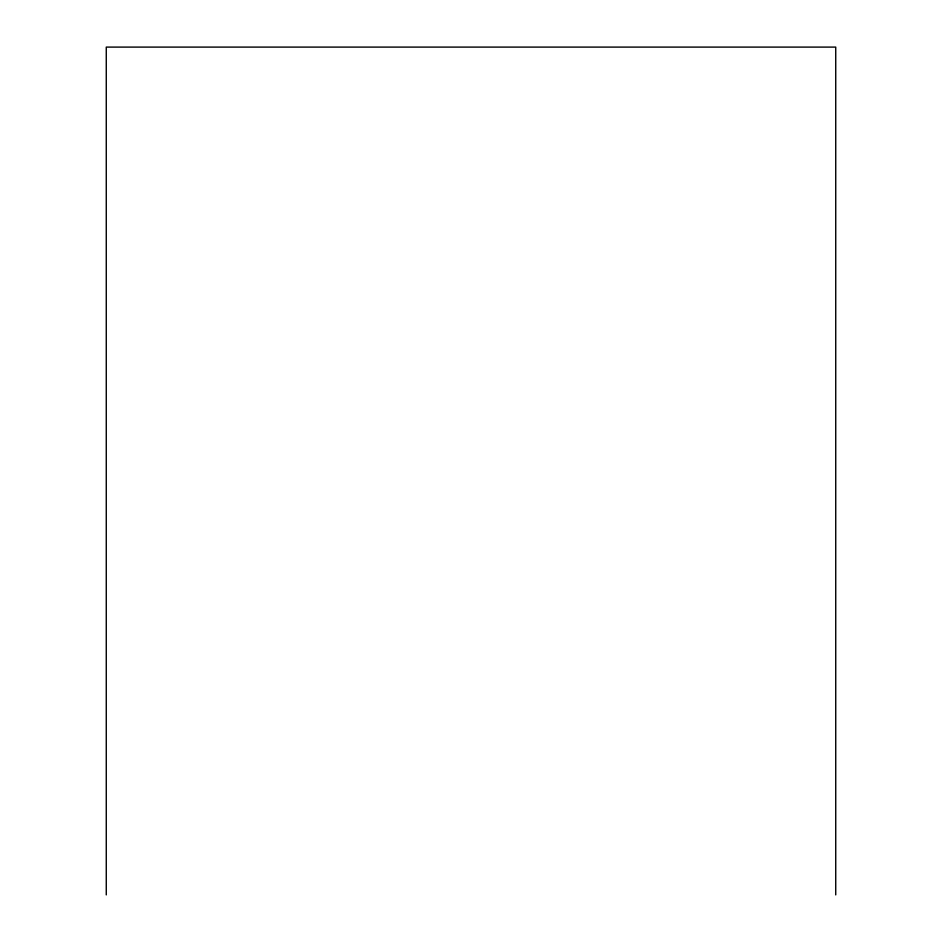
<?xml version="1.0" encoding="UTF-8"?>
<svg xmlns="http://www.w3.org/2000/svg" width="942" height="942" viewBox="0 0 942 942"><rect width="100%" height="100%" fill="white"/><g stroke="black" fill="none" stroke-linecap="round" stroke-linejoin="round"><path stroke-width="1.41" d="M835.731 894.9L835.731 47.1L106.269 47.1L106.269 894.9"/></g></svg>
